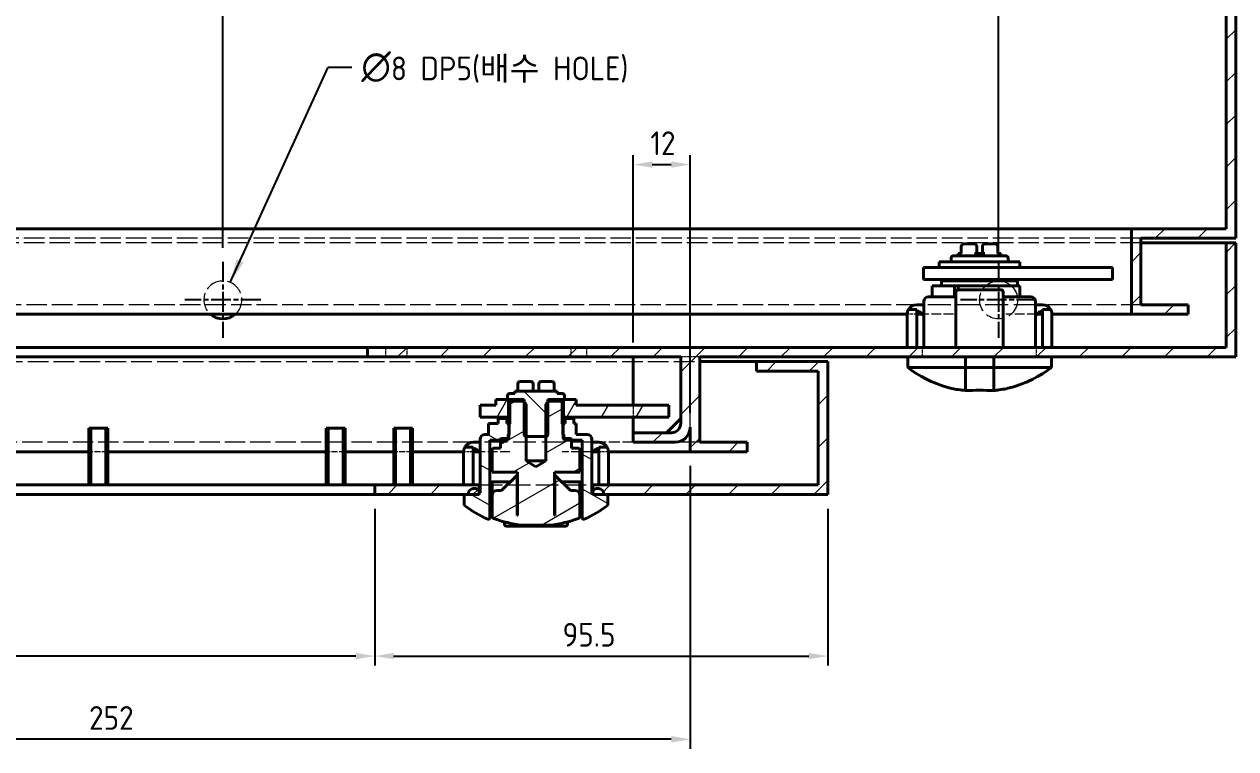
# Model space of a CAD drawing. Header units: millimetres. Extents: x 0 to 2378, y 0 to 1682.
# Drawn here: x 1321.5 to 1576.9, y 778.8 to 931.5 of the extents above; entities that cross this region are included whole.
import ezdxf

# ---------------------------------------------------------------- set-up
doc = ezdxf.new("R2010")
doc.units = ezdxf.units.MM
doc.header["$LTSCALE"] = 2
doc.linetypes.add('CHAIN', pattern=[0.3543, 0.2362, -0.0295, 0.0591, -0.0295])
doc.linetypes.add('DASHED', pattern=[0.2067, 0.1654, -0.0413])
for name, color, linetype, lineweight in [('가려진 것(ISO)', 2, 'DASHED', 18), ('가시적인 것(ISO)', 3, 'Continuous', 40), ('가시적인 좁은 것(ISO)', 3, 'Continuous', 35), ('기호(ISO)', 5, 'Continuous', 25), ('중심 표식(ISO)', 1, 'Continuous', 25), ('치수(ISO)', 2, 'Continuous', 25), ('해치(ISO)', 7, 'Continuous', 18)]:
    doc.layers.add(name, color=color, linetype=linetype, lineweight=lineweight)
doc.styles.add('치수 텍스트_PSTEK_POSCO', font='isocp.shx')
doc.dimstyles.new('치수_PSTEK_POSCO', dxfattribs={"dimscale": 2, "dimtxt": 2.5, "dimasz": 2, "dimexe": 1, "dimexo": 1.5, "dimgap": 1, "dimtad": 1, "dimrnd": 1e-08, "dimdsep": 46, "dimtxsty": '치수 텍스트_PSTEK_POSCO', "dimcen": 0.09, "dimdle": 10, "dimclrd": 7, "dimclre": 7, "dimclrt": 2, "dimadec": 1, "dimazin": 2, "dimtfac": 1, "dimtmove": 0, "dimatfit": 3, "dimfxl": 0, "dimtolj": 1, "dimlwd": -1, "dimlwe": -1, "dimarcsym": 0})
doc.dimstyles.new('치수_PSTEK_POSCO$7', dxfattribs={"dimscale": 2, "dimtxt": 2.5, "dimasz": 2.5, "dimexe": 1, "dimexo": 1.5, "dimgap": 1, "dimtad": 1, "dimrnd": 1e-08, "dimdsep": 46, "dimtxsty": '치수 텍스트_PSTEK_POSCO', "dimcen": 0.09, "dimdle": 10, "dimclrd": 7, "dimclre": 7, "dimclrt": 2, "dimadec": 1, "dimazin": 2, "dimtfac": 1, "dimtmove": 0, "dimatfit": 3, "dimfxl": 0, "dimtolj": 1, "dimlwd": -1, "dimlwe": -1, "dimarcsym": 0})

# ---------------------------------------------------------------- blocks, each defined once
blk = doc.blocks.new('*D82')
at = {"layer": 'Defpoints', "color": 0, "transparency": 16777216}
for p in [(1228.89, 832.39), (1395.39, 832.39), (1228.89, 798.33)]:
    blk.add_point(p, dxfattribs=at)
at = {"layer": '치수(ISO)', "color": 7, "transparency": 16777216}
for p, q in [((1228.89, 829.39), (1228.89, 796.33)), ((1395.39, 829.39), (1395.39, 796.33)), ((1391.39, 798.33), (1232.89, 798.33))]:
    blk.add_line(p, q, dxfattribs=at)
for points in [[(1232.89, 799), (1232.89, 797.67), (1228.89, 798.33)], [(1391.39, 799), (1391.39, 797.67), (1395.39, 798.33)]]:
    blk.add_solid(points, dxfattribs=at)
at = {"layer": '치수(ISO)', "color": 2, "transparency": 16777216, "insert": (1305.54, 802.83), "char_height": 5, "attachment_point": 4, "style": '치수 텍스트_PSTEK_POSCO'}
blk.add_mtext('\\A1;166.5', dxfattribs=at)
blk = doc.blocks.new('*D84')
at = {"layer": 'Defpoints', "color": 0, "transparency": 16777216}
for p in [(1395.39, 832.39), (1490.89, 832.39), (1490.89, 798.33)]:
    blk.add_point(p, dxfattribs=at)
at = {"layer": '치수(ISO)', "color": 7, "transparency": 16777216}
for p, q in [((1395.39, 829.39), (1395.39, 796.33)), ((1490.89, 829.39), (1490.89, 796.33)), ((1399.39, 798.33), (1486.89, 798.33))]:
    blk.add_line(p, q, dxfattribs=at)
for points in [[(1399.39, 799), (1399.39, 797.67), (1395.39, 798.33)], [(1486.89, 799), (1486.89, 797.67), (1490.89, 798.33)]]:
    blk.add_solid(points, dxfattribs=at)
at = {"layer": '치수(ISO)', "color": 2, "transparency": 16777216, "insert": (1434.98, 802.83), "char_height": 5, "attachment_point": 4, "style": '치수 텍스트_PSTEK_POSCO'}
blk.add_mtext('\\A1;95.5', dxfattribs=at)
blk = doc.blocks.new('*D86')
at = {"layer": 'Defpoints', "color": 0, "transparency": 16777216}
for p in [(1209.89, 841.39), (1461.89, 841.39), (1209.89, 780.8)]:
    blk.add_point(p, dxfattribs=at)
at = {"layer": '치수(ISO)', "color": 7, "transparency": 16777216}
for p, q in [((1209.89, 838.39), (1209.89, 778.8)), ((1461.89, 838.39), (1461.89, 778.8)), ((1457.89, 780.8), (1213.89, 780.8))]:
    blk.add_line(p, q, dxfattribs=at)
for points in [[(1213.89, 781.47), (1213.89, 780.13), (1209.89, 780.8)], [(1457.89, 781.47), (1457.89, 780.13), (1461.89, 780.8)]]:
    blk.add_solid(points, dxfattribs=at)
at = {"layer": '치수(ISO)', "color": 2, "transparency": 16777216, "insert": (1335.18, 785.3), "char_height": 5, "attachment_point": 4, "style": '치수 텍스트_PSTEK_POSCO'}
blk.add_mtext('\\A1;252', dxfattribs=at)
blk = doc.blocks.new('*D90')
at = {"layer": 'Defpoints', "color": 0, "transparency": 16777216}
for p in [(1461.89, 901.91), (1449.89, 861.39), (1461.89, 846.59)]:
    blk.add_point(p, dxfattribs=at)
at = {"layer": '치수(ISO)', "color": 7, "transparency": 16777216}
for p, q in [((1449.89, 864.39), (1449.89, 903.91)), ((1453.89, 901.91), (1457.89, 901.91)), ((1461.89, 849.59), (1461.89, 903.91))]:
    blk.add_line(p, q, dxfattribs=at)
for points in [[(1453.89, 902.58), (1453.89, 901.24), (1449.89, 901.91)], [(1457.89, 902.58), (1457.89, 901.24), (1461.89, 901.91)]]:
    blk.add_solid(points, dxfattribs=at)
at = {"layer": '치수(ISO)', "color": 2, "transparency": 16777216, "insert": (1453.49, 906.41), "char_height": 5, "attachment_point": 4, "style": '치수 텍스트_PSTEK_POSCO'}
blk.add_mtext('\\A1;12', dxfattribs=at)
blk = doc.blocks.new('*D108')
at = {"layer": 'Defpoints', "color": 0, "transparency": 16777216}
for p in [(1363.39, 1076.39), (1199.89, 881.39), (1363.39, 881.39)]:
    blk.add_point(p, dxfattribs=at)
at = {"layer": '치수(ISO)', "color": 7, "transparency": 16777216}
for p, q in [((1199.89, 884.39), (1199.89, 1078.39)), ((1363.39, 884.39), (1363.39, 1078.39)), ((1203.89, 1076.39), (1359.39, 1076.39))]:
    blk.add_line(p, q, dxfattribs=at)
for points in [[(1203.89, 1077.06), (1203.89, 1075.73), (1199.89, 1076.39)], [(1359.39, 1077.06), (1359.39, 1075.73), (1363.39, 1076.39)]]:
    blk.add_solid(points, dxfattribs=at)
at = {"layer": '치수(ISO)', "color": 2, "transparency": 16777216, "insert": (1275.04, 1080.89), "char_height": 5, "attachment_point": 4, "style": '치수 텍스트_PSTEK_POSCO'}
blk.add_mtext('\\A1;163.5', dxfattribs=at)
blk = doc.blocks.new('*D109')
at = {"layer": 'Defpoints', "color": 0, "transparency": 16777216}
for p in [(1526.89, 1036.39), (1363.39, 881.39), (1526.89, 881.39)]:
    blk.add_point(p, dxfattribs=at)
at = {"layer": '치수(ISO)', "color": 7, "transparency": 16777216}
for p, q in [((1363.39, 884.39), (1363.39, 1038.39)), ((1526.89, 884.39), (1526.89, 1038.39)), ((1367.39, 1036.39), (1522.89, 1036.39))]:
    blk.add_line(p, q, dxfattribs=at)
for points in [[(1367.39, 1037.06), (1367.39, 1035.73), (1363.39, 1036.39)], [(1522.89, 1037.06), (1522.89, 1035.73), (1526.89, 1036.39)]]:
    blk.add_solid(points, dxfattribs=at)
at = {"layer": '치수(ISO)', "color": 2, "transparency": 16777216, "insert": (1438.56, 1040.89), "char_height": 5, "attachment_point": 4, "style": '치수 텍스트_PSTEK_POSCO'}
blk.add_mtext('\\A1;163.5', dxfattribs=at)
blk = doc.blocks.new('*D110')
at = {"layer": 'Defpoints', "color": 0, "transparency": 16777216}
for p in [(1576.89, 1036.39), (1576.89, 1036.39), (1526.89, 881.39)]:
    blk.add_point(p, dxfattribs=at)
at = {"layer": '치수(ISO)', "color": 7, "transparency": 16777216}
for p, q in [((1526.89, 884.39), (1526.89, 1038.39)), ((1530.89, 1036.39), (1572.89, 1036.39))]:
    blk.add_line(p, q, dxfattribs=at)
for points in [[(1530.89, 1037.06), (1530.89, 1035.73), (1526.89, 1036.39)], [(1572.89, 1037.06), (1572.89, 1035.73), (1576.89, 1036.39)]]:
    blk.add_solid(points, dxfattribs=at)
at = {"layer": '치수(ISO)', "color": 2, "transparency": 16777216, "insert": (1549.16, 1040.89), "char_height": 5, "attachment_point": 4, "style": '치수 텍스트_PSTEK_POSCO'}
blk.add_mtext('\\A1;50', dxfattribs=at)

msp = doc.modelspace()

# ---------------------------------------------------------------- hatches: boundary and pattern name
at = {"layer": '해치(ISO)'}
h = msp.add_hatch(dxfattribs=at)
h.set_pattern_fill('ANSI31', color=256, scale=50.8, style=0)
h.set_pattern_definition([(45, (0, 0), (-4.490128, 4.490128), [])])
h.paths.add_polyline_path([(1574.8906, 1034.3869), (1574.8906, 888.3869), (1554.8906, 888.3869), (1554.8906, 870.3869), (1566.8906, 870.3869), (1566.8906, 872.3869), (1556.8906, 872.3869), (1556.8906, 886.3869), (1576.8906, 886.3869), (1576.8906, 1036.3869), (1149.8906, 1036.3869), (1149.8906, 886.3869), (1169.8906, 886.3869), (1169.8906, 872.3869), (1159.8906, 872.3869), (1159.8906, 870.3869), (1171.8906, 870.3869), (1171.8906, 888.3869), (1151.8906, 888.3869), (1151.8906, 1034.3869), (1189.8906, 1034.3869), (1189.8906, 1024.3869), (1357.3246, 1024.3869), (1357.3246, 1016.3869), (1360.4566, 1016.3869), (1360.4566, 1024.3869), (1406.3246, 1024.3869), (1406.3246, 1016.3869), (1409.4566, 1016.3869), (1409.4566, 1024.3869), (1536.8906, 1024.3869), (1536.8906, 1034.3869)])
h.paths.add_polyline_path([(1192.1906, 1034.3869), (1534.5906, 1034.3869), (1534.5906, 1026.3869), (1192.1906, 1026.3869)], flags=0)
edge = h.paths.add_edge_path()
edge.add_ellipse((1194.8906, 883.3869), major_axis=(-2.5, 0), ratio=1, start_angle=0, end_angle=360)
edge = h.paths.add_edge_path()
edge.add_line((1576.8906, 885.3869), (1574.8906, 885.3869))
edge.add_line((1574.8906, 885.3869), (1574.8906, 863.3869))
edge.add_line((1574.8906, 863.3869), (1393.8906, 863.3869))
edge.add_line((1393.8906, 863.3869), (1393.8906, 861.3869))
edge.add_line((1393.8906, 861.3869), (1459.8906, 861.3869))
edge.add_line((1459.8906, 861.3869), (1459.8906, 847.3869))
edge.add_ellipse((1457.8906, 847.3869), major_axis=(2, 0), ratio=1, start_angle=270, end_angle=360, ccw=False)
edge.add_line((1457.8906, 845.3869), (1449.8906, 845.3869))
edge.add_line((1449.8906, 845.3869), (1449.8906, 843.3869))
edge.add_line((1449.8906, 843.3869), (1458.6906, 843.3869))
edge.add_ellipse((1458.6906, 846.5869), major_axis=(0, -3.2), ratio=1, start_angle=0, end_angle=90)
edge.add_line((1461.8906, 846.5869), (1461.8906, 841.3869))
edge.add_line((1461.8906, 841.3869), (1473.8906, 841.3869))
edge.add_line((1473.8906, 841.3869), (1473.8906, 843.3869))
edge.add_line((1473.8906, 843.3869), (1463.8906, 843.3869))
edge.add_line((1463.8906, 843.3869), (1463.8906, 861.3869))
edge.add_line((1463.8906, 861.3869), (1576.8906, 861.3869))
edge.add_line((1576.8906, 861.3869), (1576.8906, 885.3869))
h.paths.add_polyline_path([(1151.8906, 885.3869), (1149.8906, 885.3869), (1149.8906, 861.3869), (1207.8906, 861.3869), (1207.8906, 843.3869), (1197.8906, 843.3869), (1197.8906, 841.3869), (1209.8906, 841.3869), (1209.8906, 861.3869), (1229.8906, 861.3869), (1229.8906, 863.3869), (1151.8906, 863.3869)])
h.paths.add_polyline_path([(1417.3906, 832.3869), (1417.3906, 833.1929), (1417.3906, 834.3869), (1395.3906, 834.3869), (1395.3906, 832.3869), (1414.2531, 832.3869), (1415.0706, 832.3869)])
h.paths.add_polyline_path([(1490.8906, 832.3869), (1490.8906, 860.3869), (1475.8906, 860.3869), (1475.8906, 858.3869), (1488.8906, 858.3869), (1488.8906, 834.3869), (1441.3906, 834.3869), (1441.3906, 833.1929), (1441.3906, 832.3869), (1443.7106, 832.3869), (1444.5281, 832.3869)])
h.paths.add_polyline_path([(1180.8906, 860.3869), (1180.8906, 832.3869), (1228.8906, 832.3869), (1228.8906, 834.3869), (1182.8906, 834.3869), (1182.8906, 860.3869)])
h = msp.add_hatch(dxfattribs=at)
h.set_pattern_fill('ANSI31', color=256, scale=50.8, angle=90.00021, style=0)
h.set_pattern_definition([(135.0002, (0, 0), (-4.490112, -4.490145), [])])
edge = h.paths.add_edge_path()
edge.add_line((1433.8743, 854.1869), (1424.9069, 854.1869))
edge.add_line((1424.9069, 854.1869), (1424.9069, 853.6869))
edge.add_line((1424.9069, 853.6869), (1423.8906, 853.6869))
edge.add_ellipse((1423.8906, 853.1869), major_axis=(0, 0.5), ratio=1, start_angle=0, end_angle=90)
edge.add_line((1423.3906, 853.1869), (1423.3906, 852.3869))
edge.add_line((1423.3906, 852.3869), (1423.5923, 852.3869))
edge.add_line((1423.5923, 852.3869), (1426.8906, 852.3869))
edge.add_line((1426.8906, 852.3869), (1426.8906, 851.8178))
edge.add_line((1426.8906, 851.8178), (1426.8906, 845.0869))
edge.add_ellipse((1427.3906, 845.0869), major_axis=(-0.5, 0), ratio=1, start_angle=0, end_angle=78.463041)
edge.add_ellipse((1427.3906, 845.0869), major_axis=(-0.1, -0.4899), ratio=1, start_angle=0, end_angle=11.536959)
edge.add_line((1427.3906, 844.5869), (1431.3906, 844.5869))
edge.add_ellipse((1431.3906, 845.0869), major_axis=(0, -0.5), ratio=1, start_angle=0, end_angle=11.536959)
edge.add_ellipse((1431.3906, 845.0869), major_axis=(0.1, -0.4899), ratio=1, start_angle=0, end_angle=78.463041)
edge.add_line((1431.8906, 845.0869), (1431.8906, 851.8178))
edge.add_line((1431.8906, 851.8178), (1431.8906, 852.3869))
edge.add_line((1431.8906, 852.3869), (1435.1889, 852.3869))
edge.add_line((1435.1889, 852.3869), (1435.3906, 852.3869))
edge.add_line((1435.3906, 852.3869), (1435.3906, 853.1869))
edge.add_ellipse((1434.8906, 853.1869), major_axis=(0.5, 0), ratio=1, start_angle=0, end_angle=90)
edge.add_line((1434.8906, 853.6869), (1433.8743, 853.6869))
edge.add_line((1433.8743, 853.6869), (1433.8743, 854.1869))
h = msp.add_hatch(dxfattribs=at)
h.set_pattern_fill('ANSI31', color=256, scale=50.8, angle=14.999978, style=0)
h.set_pattern_definition([(59.99998, (0, 0), (-5.49926, 3.175002), [])])
h.paths.add_polyline_path([(1457.3906, 851.1869), (1437.8906, 851.1869), (1437.8906, 852.3869), (1435.3906, 852.3869), (1435.1889, 852.3869), (1435.1889, 848.6869), (1457.3906, 848.6869)])
h.paths.add_polyline_path([(1417.5901, 848.6869), (1423.5923, 848.6869), (1423.5923, 852.3869), (1423.3906, 852.3869), (1420.8906, 852.3869), (1420.8906, 851.1869), (1417.5901, 851.1869)])
h = msp.add_hatch(dxfattribs=at)
h.set_pattern_fill('ANSI31', color=256, scale=50.8, angle=-14.999978, style=0)
h.set_pattern_definition([(30.00002, (0, 0), (-3.175002, 5.49926), [])])
edge = h.paths.add_edge_path()
edge.add_ellipse((1438.1406, 827.8235), major_axis=(0.401, -0.2986), ratio=1, start_angle=0, end_angle=36.65771)
edge.add_line((1438.6406, 827.8233), (1438.6406, 832.2178))
edge.add_ellipse((1437.6406, 832.2178), major_axis=(1, 0), ratio=1, start_angle=0, end_angle=90)
edge.add_line((1437.6406, 833.2178), (1436.6406, 833.2178))
edge.add_line((1436.6406, 833.2178), (1433.3906, 836.4678))
edge.add_line((1433.3906, 836.4678), (1433.3906, 827.9792))
edge.add_line((1433.3906, 827.9792), (1433.2906, 827.9792))
edge.add_line((1433.2906, 827.9792), (1433.2906, 837.1178))
edge.add_line((1433.2906, 837.1178), (1438.6406, 837.1178))
edge.add_line((1438.6406, 837.1178), (1438.6406, 841.8178))
edge.add_ellipse((1438.3406, 841.8178), major_axis=(0.3, 0), ratio=1, start_angle=0, end_angle=90)
edge.add_line((1438.3406, 842.1178), (1436.8906, 842.1178))
edge.add_line((1436.8906, 842.1178), (1436.8906, 843.8369))
edge.add_line((1436.8906, 843.8369), (1436.8906, 843.9178))
edge.add_ellipse((1436.5906, 843.9178), major_axis=(0.3, 0), ratio=1, start_angle=0, end_angle=90)
edge.add_line((1436.5906, 844.2178), (1435.2406, 844.2178))
edge.add_line((1435.2406, 844.2178), (1435.1406, 844.2178))
edge.add_line((1435.1406, 844.2178), (1435.1406, 845.0369))
edge.add_line((1435.1406, 845.0369), (1435.1406, 846.9678))
edge.add_ellipse((1434.8406, 846.9678), major_axis=(0.3, 0), ratio=1, start_angle=0, end_angle=46.408337)
edge.add_ellipse((1434.8406, 846.9678), major_axis=(0.2069, 0.2173), ratio=1, start_angle=0, end_angle=30.993635)
edge.add_line((1434.906, 847.2605), (1434.906, 852.0678))
edge.add_line((1434.906, 852.0678), (1432.1406, 852.0678))
edge.add_line((1432.1406, 852.0678), (1431.8906, 851.8178))
edge.add_line((1431.8906, 851.8178), (1431.4906, 851.4178))
edge.add_line((1431.4906, 851.4178), (1431.4906, 844.597))
edge.add_line((1431.4906, 844.597), (1431.4906, 839.4678))
edge.add_line((1431.4906, 839.4678), (1429.3906, 838.2059))
edge.add_line((1429.3906, 838.2059), (1427.2906, 839.4678))
edge.add_line((1427.2906, 839.4678), (1427.2906, 844.597))
edge.add_line((1427.2906, 844.597), (1427.2906, 851.4178))
edge.add_line((1427.2906, 851.4178), (1426.8906, 851.8178))
edge.add_line((1426.8906, 851.8178), (1426.6406, 852.0678))
edge.add_line((1426.6406, 852.0678), (1423.8752, 852.0678))
edge.add_line((1423.8752, 852.0678), (1423.8752, 847.2605))
edge.add_ellipse((1423.9406, 846.9678), major_axis=(-0.0654, 0.2928), ratio=1, start_angle=0, end_angle=30.993636)
edge.add_ellipse((1423.9406, 846.9678), major_axis=(-0.2069, 0.2173), ratio=1, start_angle=0, end_angle=46.408337)
edge.add_line((1423.6406, 846.9678), (1423.6406, 845.0369))
edge.add_line((1423.6406, 845.0369), (1423.6406, 844.2178))
edge.add_line((1423.6406, 844.2178), (1423.5406, 844.2178))
edge.add_line((1423.5406, 844.2178), (1422.1906, 844.2178))
edge.add_ellipse((1422.1906, 843.9178), major_axis=(0, 0.3), ratio=1, start_angle=0, end_angle=90)
edge.add_line((1421.8906, 843.9178), (1421.8906, 843.8369))
edge.add_line((1421.8906, 843.8369), (1421.8906, 842.1178))
edge.add_line((1421.8906, 842.1178), (1420.4406, 842.1178))
edge.add_ellipse((1420.4406, 841.8178), major_axis=(0, 0.3), ratio=1, start_angle=0, end_angle=90)
edge.add_line((1420.1406, 841.8178), (1420.1406, 837.1178))
edge.add_line((1420.1406, 837.1178), (1425.4906, 837.1178))
edge.add_line((1425.4906, 837.1178), (1425.4906, 827.9792))
edge.add_line((1425.4906, 827.9792), (1425.3906, 827.9792))
edge.add_line((1425.3906, 827.9792), (1425.3906, 836.4678))
edge.add_line((1425.3906, 836.4678), (1422.1406, 833.2178))
edge.add_line((1422.1406, 833.2178), (1421.1406, 833.2178))
edge.add_ellipse((1421.1406, 832.2178), major_axis=(0, 1), ratio=1, start_angle=0, end_angle=90)
edge.add_line((1420.1406, 832.2178), (1420.1406, 827.8235))
edge.add_ellipse((1420.6406, 827.8235), major_axis=(-0.1752, -0.4683), ratio=1, start_angle=290.509084, end_angle=360)
edge.add_ellipse((1429.3906, 851.2151), major_axis=(-8.9252, -23.8599), ratio=1, start_angle=0, end_angle=13.693922)
edge.add_line((1426.3676, 825.9205), (1432.4136, 825.9205))
edge.add_ellipse((1429.3906, 851.2151), major_axis=(3.023, -25.2946), ratio=1, start_angle=0, end_angle=13.697709)
edge.add_spline(control_points=[(1438.3173, 827.3557), (1438.3459, 827.3665), (1438.3734, 827.3799), (1438.429, 827.4135), (1438.4565, 827.4344), (1438.5037, 827.4784), (1438.5237, 827.5008), (1438.5416, 827.5248)], knot_values=[-0.0786306, -0.0786306, -0.0786306, -0.0786306, -0.0694704, -0.0694704, -0.05913961, -0.05913961, -0.05011707, -0.05011707, -0.05011707, -0.05011707], degree=3, periodic=0)
h = msp.add_hatch(dxfattribs=at)
h.set_pattern_fill('ANSI31', color=256, scale=50.8, angle=105.000246, style=0)
h.set_pattern_definition([(150.00025, (0, 0), (-3.174976, -5.499275), [])])
edge = h.paths.add_edge_path()
edge.add_line((1419.3906, 845.0369), (1418.6173, 845.0369))
edge.add_ellipse((1418.6173, 844.0369), major_axis=(0, 1), ratio=1, start_angle=0, end_angle=90)
edge.add_line((1417.6173, 844.0369), (1417.6173, 835.5369))
edge.add_line((1417.6173, 835.5369), (1417.6173, 832.7553))
edge.add_ellipse((1416.3706, 832.3869), major_axis=(1.2467, 0.3684), ratio=1, start_angle=0, end_angle=21.850585)
edge.add_ellipse((1416.3706, 832.3869), major_axis=(1.02, 0.806), ratio=1, start_angle=0, end_angle=141.68512)
edge.add_line((1415.0706, 832.3869), (1414.2531, 832.3869))
edge.add_line((1414.2531, 832.3869), (1414.2531, 830.1178))
edge.add_ellipse((1429.3906, 850.1269), major_axis=(-15.1375, -20.0091), ratio=1, start_angle=0, end_angle=13.192007)
edge.add_ellipse((1419.3406, 827.4654), major_axis=(-0.1216, -0.2742), ratio=1, start_angle=0, end_angle=113.916534)
edge.add_line((1419.6406, 827.4654), (1419.6406, 834.5369))
edge.add_line((1419.6406, 834.5369), (1419.6406, 843.8369))
edge.add_line((1419.6406, 843.8369), (1421.8906, 843.8369))
edge.add_line((1421.8906, 843.8369), (1423.5406, 843.8369))
edge.add_line((1423.5406, 843.8369), (1423.5406, 844.2178))
edge.add_line((1423.5406, 844.2178), (1423.5406, 845.0369))
edge.add_line((1423.5406, 845.0369), (1423.6406, 845.0369))
edge.add_line((1423.6406, 845.0369), (1423.7337, 845.0369))
edge.add_line((1423.7337, 845.0369), (1423.7337, 847.185))
edge.add_line((1423.7337, 847.185), (1423.7337, 847.3369))
edge.add_line((1423.7337, 847.3369), (1423.2406, 847.3369))
edge.add_line((1423.2406, 847.3369), (1423.2406, 848.3869))
edge.add_line((1423.2406, 848.3869), (1421.3906, 848.3869))
edge.add_line((1421.3906, 848.3869), (1421.3906, 847.3369))
edge.add_line((1421.3906, 847.3369), (1419.3906, 847.3369))
edge.add_line((1419.3906, 847.3369), (1419.3906, 845.0369))
edge = h.paths.add_edge_path()
edge.add_line((1441.1639, 835.5369), (1441.1639, 832.7553))
edge.add_ellipse((1442.4106, 832.3869), major_axis=(-1.02, 0.806), ratio=1, start_angle=0, end_angle=21.850585, ccw=False)
edge.add_ellipse((1442.4106, 832.3869), major_axis=(1.3, 0), ratio=1, start_angle=0, end_angle=141.68512, ccw=False)
edge.add_line((1443.7106, 832.3869), (1444.5281, 832.3869))
edge.add_line((1444.5281, 832.3869), (1444.5281, 830.1178))
edge.add_ellipse((1429.3906, 850.1269), major_axis=(10.1716, -22.9357), ratio=1, start_angle=0, end_angle=13.192007, ccw=False)
edge.add_ellipse((1439.4406, 827.4654), major_axis=(0.1216, -0.2742), ratio=1, start_angle=246.083466, end_angle=360, ccw=False)
edge.add_line((1439.1406, 827.4654), (1439.1406, 834.5369))
edge.add_line((1439.1406, 834.5369), (1439.1406, 843.8369))
edge.add_line((1439.1406, 843.8369), (1436.8906, 843.8369))
edge.add_line((1436.8906, 843.8369), (1435.2406, 843.8369))
edge.add_line((1435.2406, 843.8369), (1435.2406, 844.2178))
edge.add_line((1435.2406, 844.2178), (1435.2406, 845.0369))
edge.add_line((1435.2406, 845.0369), (1435.1406, 845.0369))
edge.add_line((1435.1406, 845.0369), (1435.0475, 845.0369))
edge.add_line((1435.0475, 845.0369), (1435.0475, 847.185))
edge.add_line((1435.0475, 847.185), (1435.0475, 847.3369))
edge.add_line((1435.0475, 847.3369), (1435.5406, 847.3369))
edge.add_line((1435.5406, 847.3369), (1435.5406, 848.3869))
edge.add_line((1435.5406, 848.3869), (1437.3906, 848.3869))
edge.add_line((1437.3906, 848.3869), (1437.3906, 847.3369))
edge.add_line((1437.3906, 847.3369), (1437.8906, 847.3369))
edge.add_line((1437.8906, 847.3369), (1437.8906, 845.0369))
edge.add_line((1437.8906, 845.0369), (1440.1639, 845.0369))
edge.add_ellipse((1440.1639, 844.0369), major_axis=(1, 0), ratio=1, start_angle=0, end_angle=90, ccw=False)
edge.add_line((1441.1639, 844.0369), (1441.1639, 835.5369))

# ---------------------------------------------------------------- linework, layer by layer
at = {"layer": '가려진 것(ISO)', "ltscale": 13.001935}
for p, q in [((1556.8906, 886.3869), (1169.8906, 886.3869)), ((1556.8906, 885.3869), (1169.8906, 885.3869))]:
    msp.add_line(p, q, dxfattribs=at)
at = {"layer": '가려진 것(ISO)', "ltscale": 13.045131}
msp.add_line((1509.6406, 872.3869), (1169.8906, 872.3869), dxfattribs=at)
at = {"layer": '가려진 것(ISO)', "ltscale": 14.619476}
for p, q in [((1534.978, 872.3869), (1510.8032, 872.3869)), ((1441.478, 843.3869), (1417.3032, 843.3869))]:
    msp.add_line(p, q, dxfattribs=at)
at = {"layer": '가려진 것(ISO)', "ltscale": 12.548379}
msp.add_line((1556.8906, 872.3869), (1536.1406, 872.3869), dxfattribs=at)
at = {"layer": '가려진 것(ISO)', "ltscale": 1.904597}
for p, q in [((1509.6406, 870.3869), (1507.6406, 870.3869)), ((1397.6406, 863.3869), (1397.6406, 861.3869)), ((1402.1406, 863.3869), (1402.1406, 861.3869)), ((1436.7406, 863.3869), (1436.7406, 861.3869)), ((1440.0406, 863.3869), (1440.0406, 861.3869)), ((1510.8906, 861.3869), (1510.8906, 863.3869)), ((1534.8906, 861.3869), (1534.8906, 863.3869)), ((1461.8906, 861.3869), (1459.8906, 861.3869)), ((1463.8906, 861.3869), (1461.8906, 861.3869)), ((1416.1406, 841.3869), (1414.1406, 841.3869)), ((1444.6406, 841.3869), (1442.6406, 841.3869))]:
    msp.add_line(p, q, dxfattribs=at)
at = {"layer": '가려진 것(ISO)', "ltscale": 6.273385}
for p, q in [((1517.3906, 870.3869), (1510.8032, 870.3869)), ((1534.978, 870.3869), (1528.3906, 870.3869)), ((1423.8906, 841.3869), (1417.3032, 841.3869)), ((1441.478, 841.3869), (1434.8906, 841.3869))]:
    msp.add_line(p, q, dxfattribs=at)
at = {"layer": '가려진 것(ISO)', "ltscale": 11.933559}
msp.add_line((1461.8906, 846.5869), (1461.8906, 861.3869), dxfattribs=at)
at = {"layer": '가려진 것(ISO)', "ltscale": 13.175637}
msp.add_line((1207.8906, 860.3869), (1463.8906, 860.3869), dxfattribs=at)
at = {"layer": '가려진 것(ISO)', "ltscale": 2.380771}
msp.add_line((1449.8906, 851.1869), (1449.8906, 848.6869), dxfattribs=at)
at = {"layer": '가려진 것(ISO)', "ltscale": 12.916651}
msp.add_line((1416.1406, 843.3869), (1207.8906, 843.3869), dxfattribs=at)
at = {"layer": '가려진 것(ISO)', "ltscale": 6.904424}
msp.add_line((1449.8906, 843.3869), (1442.6406, 843.3869), dxfattribs=at)
at = {"layer": '가려진 것(ISO)', "ltscale": 4.952111}
msp.add_line((1463.8906, 843.3869), (1458.6906, 843.3869), dxfattribs=at)
at = {"layer": '가려진 것(ISO)', "ltscale": 3.809293}
for p, q in [((1339.1406, 841.3869), (1335.1406, 841.3869)), ((1389.1406, 841.3869), (1385.1406, 841.3869)), ((1403.3906, 841.3869), (1399.3906, 841.3869))]:
    msp.add_line(p, q, dxfattribs=at)
at = {"layer": '가려진 것(ISO)', "ltscale": 14.239604}
msp.add_line((1417.6173, 834.3869), (1441.1639, 834.3869), dxfattribs=at)
at = {"layer": '가려진 것(ISO)', "ltscale": 0.258621}
for p, q in [((1417.6623, 832.3869), (1417.3906, 832.3869)), ((1441.3906, 832.3869), (1441.1189, 832.3869))]:
    msp.add_line(p, q, dxfattribs=at)
at = {"layer": '가려진 것(ISO)', "ltscale": 12.159042}
msp.add_circle((1526.8906, 873.3869), 4, dxfattribs=at)
at = {"layer": '가려진 것(ISO)', "ltscale": 11.702266}
msp.add_arc((1363.3906, 873.3869), 4, 311.409622, 228.590378, dxfattribs=at)
at = {"layer": '가시적인 것(ISO)'}
for p, q in [((1574.8906, 1034.3869), (1574.8906, 888.3869)), ((1576.8906, 886.3869), (1576.8906, 1036.3869)), ((1554.8906, 888.3869), (1171.8906, 888.3869)), ((1554.8906, 888.3869), (1554.8906, 870.3869)), ((1574.8906, 888.3869), (1554.8906, 888.3869)), ((1556.8906, 872.3869), (1556.8906, 886.3869)), ((1556.8906, 886.3869), (1576.8906, 886.3869)), ((1519.042, 884.6869), (1519.042, 883.1869)), ((1519.542, 885.1869), (1520.8987, 885.1869)), ((1520.8987, 885.1869), (1521.7906, 885.1869)), ((1522.2906, 883.1869), (1522.2906, 884.6869)), ((1523.4906, 884.6869), (1523.4906, 883.1869)), ((1523.9906, 885.1869), (1524.8825, 885.1869)), ((1524.8825, 885.1869), (1526.2392, 885.1869)), ((1526.7392, 883.1869), (1526.7392, 884.6869)), ((1574.8906, 885.3869), (1556.8906, 885.3869)), ((1576.8906, 885.3869), (1574.8906, 885.3869)), ((1574.8906, 885.3869), (1574.8906, 863.3869)), ((1576.8906, 861.3869), (1576.8906, 885.3869)), ((1531.3906, 881.3869), (1514.3906, 881.3869)), ((1514.3906, 880.1869), (1514.3906, 881.3869)), ((1516.8906, 881.3869), (1516.8906, 882.1869)), ((1528.3906, 882.6869), (1517.3906, 882.6869)), ((1518.4739, 883.1869), (1518.4069, 883.1869)), ((1518.4069, 883.1869), (1518.4069, 882.6869)), ((1519.109, 883.1869), (1518.4739, 883.1869)), ((1523.9906, 883.1869), (1521.7906, 883.1869)), ((1527.3073, 883.1869), (1526.6722, 883.1869)), ((1527.3743, 883.1869), (1527.3073, 883.1869)), ((1527.3743, 883.1869), (1527.3743, 882.6869)), ((1528.8906, 881.3869), (1528.8906, 882.1869)), ((1531.3906, 880.1869), (1531.3906, 881.3869)), ((1516.0901, 880.1869), (1511.0901, 880.1869)), ((1511.0901, 880.1869), (1511.0901, 877.6869)), ((1516.0901, 880.1869), (1541.8906, 880.1869)), ((1541.8906, 880.1869), (1550.8906, 880.1869)), ((1550.8906, 877.6869), (1550.8906, 880.1869)), ((1511.0901, 877.6869), (1516.0901, 877.6869)), ((1517.5914, 876.3369), (1512.8906, 876.3369)), ((1512.8906, 874.0369), (1512.8906, 876.3369)), ((1530.8906, 877.3869), (1514.8906, 877.3869)), ((1514.8906, 876.3369), (1514.8906, 877.3869)), ((1541.8906, 877.6869), (1516.0901, 877.6869)), ((1517.5914, 876.3369), (1518.3863, 876.3369)), ((1517.5914, 874.0369), (1517.5914, 876.3369)), ((1531.3906, 876.3369), (1518.3863, 876.3369)), ((1518.3863, 875.5369), (1518.3863, 876.3369)), ((1520.3906, 877.6869), (1520.3906, 877.3869)), ((1525.3906, 877.6869), (1525.3906, 877.3869)), ((1530.8906, 876.3369), (1530.8906, 877.3869)), ((1531.3906, 874.0369), (1531.3906, 876.3369)), ((1550.8906, 877.6869), (1541.8906, 877.6869)), ((1517.8906, 874.0369), (1512.1173, 874.0369)), ((1517.8906, 875.0369), (1517.8906, 863.3869)), ((1518.3906, 875.5369), (1527.3906, 875.5369)), ((1527.8906, 863.3869), (1527.8906, 875.0369)), ((1533.6639, 874.0369), (1527.8906, 874.0369)), ((1509.6406, 871.3869), (1507.9086, 871.3869)), ((1509.6406, 872.3869), (1510.8032, 872.3869)), ((1509.6406, 871.3869), (1509.6406, 867.3869)), ((1510.2156, 870.9835), (1509.6406, 870.9835)), ((1511.1173, 870.068), (1510.2156, 870.9835)), ((1511.1173, 873.0369), (1511.1173, 864.5369)), ((1534.6639, 873.0369), (1534.6639, 864.5369)), ((1535.5656, 870.9835), (1534.6639, 870.068)), ((1534.978, 872.3869), (1536.1406, 872.3869)), ((1536.1406, 870.9835), (1535.5656, 870.9835)), ((1536.1406, 867.3869), (1536.1406, 871.3869)), ((1537.8727, 871.3869), (1536.1406, 871.3869)), ((1566.8906, 872.3869), (1556.8906, 872.3869)), ((1566.8906, 870.3869), (1566.8906, 872.3869)), ((1507.6406, 870.3869), (1207.3906, 870.3869)), ((1507.6406, 870.3869), (1507.6406, 867.3869)), ((1510.8032, 870.3869), (1509.6406, 870.3869)), ((1536.1406, 870.3869), (1534.978, 870.3869)), ((1554.8906, 870.3869), (1538.1406, 870.3869)), ((1538.1406, 870.3869), (1538.1406, 867.3869)), ((1554.8906, 870.3869), (1566.8906, 870.3869)), ((1507.6406, 863.3869), (1507.6406, 867.3869)), ((1509.6406, 867.3869), (1509.6406, 863.3869)), ((1536.1406, 863.3869), (1536.1406, 867.3869)), ((1538.1406, 867.3869), (1538.1406, 863.3869)), ((1229.8906, 863.3869), (1393.8906, 863.3869)), ((1574.8906, 863.3869), (1393.8906, 863.3869)), ((1393.8906, 863.3869), (1393.8906, 861.3869)), ((1511.1173, 864.5369), (1511.1173, 863.3869)), ((1534.6639, 864.5369), (1534.6639, 863.3869)), ((1393.8906, 861.3869), (1229.8906, 861.3869)), ((1393.8906, 861.3869), (1459.8906, 861.3869)), ((1449.8906, 861.3869), (1449.8906, 851.1869)), ((1459.8906, 861.3869), (1459.8906, 847.3869)), ((1463.8906, 843.3869), (1463.8906, 861.3869)), ((1463.8906, 861.3869), (1576.8906, 861.3869)), ((1507.7531, 859.1178), (1507.7531, 861.3869)), ((1519.8906, 859.1178), (1519.8906, 861.3869)), ((1525.8906, 859.1178), (1525.8906, 861.3869)), ((1538.0281, 859.1178), (1538.0281, 861.3869)), ((1463.8906, 860.3869), (1475.8906, 860.3869)), ((1490.8906, 860.3869), (1475.8906, 860.3869)), ((1475.8906, 860.3869), (1475.8906, 858.3869)), ((1475.8906, 858.3869), (1488.8906, 858.3869)), ((1488.8906, 858.3869), (1488.8906, 834.3869)), ((1490.8906, 832.3869), (1490.8906, 860.3869)), ((1525.8906, 859.1178), (1519.8906, 859.1178)), ((1519.8906, 855.5461), (1519.8906, 859.1178)), ((1525.8906, 855.5461), (1525.8906, 859.1178)), ((1425.542, 854.1869), (1425.542, 855.6869)), ((1426.042, 856.1869), (1428.2906, 856.1869)), ((1428.7906, 855.6869), (1428.7906, 854.1869)), ((1429.9906, 855.6869), (1429.9906, 854.1869)), ((1430.4906, 856.1869), (1432.7392, 856.1869)), ((1433.2392, 855.6869), (1433.2392, 854.1869)), ((1519.8906, 854.3023), (1519.8906, 855.5461)), ((1525.8906, 854.3023), (1525.8906, 855.5461)), ((1423.3906, 853.1869), (1423.3906, 852.3869)), ((1424.9069, 853.6869), (1423.8906, 853.6869)), ((1433.8743, 854.1869), (1424.9069, 854.1869)), ((1424.9069, 854.1869), (1424.9069, 853.6869)), ((1433.8743, 853.6869), (1433.8743, 854.1869)), ((1434.8906, 853.6869), (1433.8743, 853.6869)), ((1435.3906, 852.3869), (1435.3906, 853.1869)), ((1420.8906, 851.1869), (1417.5901, 851.1869)), ((1417.5901, 851.1869), (1417.5901, 848.6869)), ((1423.5923, 852.3869), (1420.8906, 852.3869)), ((1420.8906, 852.3869), (1420.8906, 851.1869)), ((1423.3906, 852.3869), (1426.8906, 852.3869)), ((1423.5923, 852.3869), (1423.5923, 848.6869)), ((1426.6406, 852.0678), (1423.8752, 852.0678)), ((1423.8752, 847.2605), (1423.8752, 852.0678)), ((1427.2906, 851.4178), (1426.6406, 852.0678)), ((1426.8906, 852.0678), (1426.6406, 852.0678)), ((1426.8906, 852.3869), (1426.8906, 845.0869)), ((1427.2906, 839.4678), (1427.2906, 851.4178)), ((1432.1406, 852.0678), (1431.4906, 851.4178)), ((1431.4906, 851.4178), (1431.4906, 839.4678)), ((1431.8906, 845.0869), (1431.8906, 852.3869)), ((1431.8906, 852.3869), (1435.3906, 852.3869)), ((1432.1406, 852.0678), (1431.8906, 852.0678)), ((1434.906, 852.0678), (1432.1406, 852.0678)), ((1434.906, 847.2605), (1434.906, 852.0678)), ((1437.8906, 852.3869), (1435.1889, 852.3869)), ((1435.1889, 848.6869), (1435.1889, 852.3869)), ((1437.8906, 851.1869), (1437.8906, 852.3869)), ((1457.3906, 851.1869), (1437.8906, 851.1869)), ((1457.3906, 848.6869), (1457.3906, 851.1869)), ((1417.5901, 848.6869), (1423.5923, 848.6869)), ((1423.2406, 848.3869), (1421.3906, 848.3869)), ((1421.3906, 848.3869), (1421.3906, 847.3369)), ((1423.2406, 847.3369), (1423.2406, 848.3869)), ((1423.2406, 848.3869), (1423.8752, 848.3869)), ((1423.5923, 848.6869), (1423.8752, 848.6869)), ((1434.906, 848.6869), (1435.1889, 848.6869)), ((1434.906, 848.3869), (1435.5406, 848.3869)), ((1435.1889, 848.6869), (1457.3906, 848.6869)), ((1437.3906, 848.3869), (1435.5406, 848.3869)), ((1435.5406, 848.3869), (1435.5406, 847.3369)), ((1437.3906, 847.3369), (1437.3906, 848.3869)), ((1449.8906, 848.6869), (1449.8906, 845.3869)), ((1456.8906, 845.3869), (1459.8906, 848.3869)), ((1339.1406, 846.3869), (1335.1406, 846.3869)), ((1335.1406, 834.3869), (1335.1406, 846.3869)), ((1339.1406, 834.3869), (1339.1406, 846.3869)), ((1389.1406, 846.3869), (1385.1406, 846.3869)), ((1385.1406, 834.3869), (1385.1406, 846.3869)), ((1389.1406, 834.3869), (1389.1406, 846.3869)), ((1403.3906, 846.3869), (1399.3906, 846.3869)), ((1399.3906, 834.3869), (1399.3906, 846.3869)), ((1403.3906, 834.3869), (1403.3906, 846.3869)), ((1421.3906, 847.3369), (1419.3906, 847.3369)), ((1419.3906, 847.3369), (1419.3906, 845.0369)), ((1423.7337, 847.3369), (1423.2406, 847.3369)), ((1423.6406, 846.9678), (1423.6406, 844.2178)), ((1423.7337, 845.0369), (1423.7337, 847.3369)), ((1423.7337, 847.3369), (1423.8752, 847.3369)), ((1434.906, 847.3369), (1435.0475, 847.3369)), ((1435.5406, 847.3369), (1435.0475, 847.3369)), ((1435.0475, 845.0369), (1435.0475, 847.3369)), ((1435.1406, 844.2178), (1435.1406, 846.9678)), ((1437.8906, 847.3369), (1437.3906, 847.3369)), ((1437.8906, 845.0369), (1437.8906, 847.3369)), ((1457.8906, 845.3869), (1449.8906, 845.3869)), ((1449.8906, 845.3869), (1449.8906, 843.3869)), ((1461.8906, 846.5869), (1461.8906, 841.3869)), ((1416.1406, 843.3869), (1417.3032, 843.3869)), ((1417.6173, 844.0369), (1417.6173, 835.5369)), ((1419.3906, 845.0369), (1418.6173, 845.0369)), ((1419.6406, 834.5369), (1419.6406, 843.8369)), ((1419.6406, 843.8369), (1423.5406, 843.8369)), ((1421.8906, 843.9178), (1421.8906, 842.1178)), ((1423.6406, 844.2178), (1422.1906, 844.2178)), ((1423.5406, 843.8369), (1423.5406, 845.0369)), ((1423.5406, 845.0369), (1423.7337, 845.0369)), ((1427.3906, 844.5869), (1431.3906, 844.5869)), ((1435.0475, 845.0369), (1435.2406, 845.0369)), ((1436.5906, 844.2178), (1435.1406, 844.2178)), ((1435.2406, 845.0369), (1435.2406, 843.8369)), ((1435.2406, 843.8369), (1439.1406, 843.8369)), ((1436.8906, 842.1178), (1436.8906, 843.9178)), ((1440.1639, 845.0369), (1437.8906, 845.0369)), ((1439.1406, 843.8369), (1439.1406, 834.5369)), ((1441.1639, 835.5369), (1441.1639, 844.0369)), ((1441.478, 843.3869), (1442.6406, 843.3869)), ((1449.8906, 843.3869), (1458.6906, 843.3869)), ((1473.8906, 843.3869), (1463.8906, 843.3869)), ((1473.8906, 841.3869), (1473.8906, 843.3869)), ((1335.1406, 841.3869), (1289.1406, 841.3869)), ((1385.1406, 841.3869), (1339.1406, 841.3869)), ((1399.3906, 841.3869), (1389.1406, 841.3869)), ((1414.1406, 841.3869), (1403.3906, 841.3869)), ((1414.1406, 841.3869), (1414.1406, 838.3869)), ((1416.1406, 842.3869), (1414.4086, 842.3869)), ((1416.1406, 842.3869), (1416.1406, 838.3869)), ((1416.7156, 841.9835), (1416.1406, 841.9835)), ((1417.3032, 841.3869), (1416.1406, 841.3869)), ((1417.6173, 841.068), (1416.7156, 841.9835)), ((1420.1406, 841.8178), (1420.1406, 837.1178)), ((1421.8906, 842.1178), (1420.4406, 842.1178)), ((1438.3406, 842.1178), (1436.8906, 842.1178)), ((1438.6406, 837.1178), (1438.6406, 841.8178)), ((1442.0656, 841.9835), (1441.1639, 841.068)), ((1442.6406, 841.3869), (1441.478, 841.3869)), ((1442.6406, 841.9835), (1442.0656, 841.9835)), ((1442.6406, 838.3869), (1442.6406, 842.3869)), ((1444.3727, 842.3869), (1442.6406, 842.3869)), ((1461.8906, 841.3869), (1444.6406, 841.3869)), ((1444.6406, 841.3869), (1444.6406, 838.3869)), ((1461.8906, 841.3869), (1473.8906, 841.3869)), ((1414.1406, 834.3869), (1414.1406, 838.3869)), ((1416.1406, 838.3869), (1416.1406, 834.3869)), ((1429.3906, 838.2059), (1427.2906, 839.4678)), ((1427.2906, 839.4678), (1431.4906, 839.4678)), ((1431.4906, 839.4678), (1429.3906, 838.2059)), ((1442.6406, 834.3869), (1442.6406, 838.3869)), ((1444.6406, 838.3869), (1444.6406, 834.3869)), ((1417.6173, 835.5369), (1417.6173, 832.7553)), ((1420.1406, 837.1178), (1425.4906, 837.1178)), ((1425.3906, 836.4678), (1422.1406, 833.2178)), ((1425.3906, 827.9792), (1425.3906, 836.4678)), ((1425.4906, 837.1178), (1425.4906, 827.9792)), ((1433.2906, 827.9792), (1433.2906, 837.1178)), ((1433.2906, 837.1178), (1438.6406, 837.1178)), ((1436.6406, 833.2178), (1433.3906, 836.4678)), ((1433.3906, 836.4678), (1433.3906, 827.9792)), ((1441.1639, 835.5369), (1441.1639, 832.7553)), ((1228.8906, 834.3869), (1395.3906, 834.3869)), ((1417.3906, 834.3869), (1395.3906, 834.3869)), ((1395.3906, 834.3869), (1395.3906, 832.3869)), ((1417.3906, 832.3869), (1417.3906, 834.3869)), ((1417.3906, 834.3869), (1417.6173, 834.3869)), ((1419.6406, 834.5369), (1419.6406, 827.4654)), ((1420.1406, 832.2178), (1420.1406, 835.0369)), ((1420.1406, 835.0369), (1423.9597, 835.0369)), ((1422.1406, 833.2178), (1421.1406, 833.2178)), ((1425.3906, 835.0369), (1425.4906, 835.0369)), ((1425.3906, 833.2178), (1425.4906, 833.2178)), ((1433.2906, 835.0369), (1433.3906, 835.0369)), ((1433.2906, 833.2178), (1433.3906, 833.2178)), ((1434.8215, 835.0369), (1438.6406, 835.0369)), ((1437.6406, 833.2178), (1436.6406, 833.2178)), ((1438.6406, 835.0369), (1438.6406, 832.2178)), ((1439.1406, 834.5369), (1439.1406, 827.4654)), ((1441.1639, 834.3869), (1441.3906, 834.3869)), ((1488.8906, 834.3869), (1441.3906, 834.3869)), ((1441.3906, 834.3869), (1441.3906, 832.3869)), ((1395.3906, 832.3869), (1228.8906, 832.3869)), ((1395.3906, 832.3869), (1417.3906, 832.3869)), ((1415.0706, 832.3869), (1414.2531, 832.3869)), ((1414.2531, 832.3869), (1414.2531, 830.1178)), ((1419.6406, 830.1178), (1420.1406, 830.1178)), ((1420.1406, 832.2178), (1420.1406, 827.8235)), ((1438.6406, 827.8233), (1438.6406, 832.2178)), ((1438.6406, 830.1178), (1439.1406, 830.1178)), ((1441.3906, 832.3869), (1490.8906, 832.3869)), ((1444.5281, 832.3869), (1443.7106, 832.3869)), ((1444.5281, 830.1178), (1444.5281, 832.3869)), ((1425.4906, 827.9792), (1425.3906, 827.9792)), ((1433.3906, 827.9792), (1433.2906, 827.9792)), ((1422.7406, 826.6238), (1422.7406, 826.1792)), ((1423.2406, 825.6792), (1435.5406, 825.6792)), ((1426.3676, 825.9205), (1432.4136, 825.9205)), ((1436.0406, 826.6238), (1436.0406, 826.1792))]:
    msp.add_line(p, q, dxfattribs=at)
for centre, radius, start, end in [((1519.542, 884.6869), 0.5, 90, 180), ((1521.7906, 884.6869), 0.5, 0, 90), ((1523.9906, 884.6869), 0.5, 90, 180), ((1526.2392, 884.6869), 0.5, 0, 90), ((1517.3906, 882.1869), 0.5, 90, 180), ((1528.3906, 882.1869), 0.5, 0, 90), ((1512.1173, 873.0369), 1, 90, 180), ((1518.3906, 875.0369), 0.5, 90, 180), ((1527.3906, 875.0369), 0.5, 0, 90), ((1533.6639, 873.0369), 1, 0, 90), ((1509.6406, 870.3869), 2, 90.000036, 150), ((1510.8032, 870.3869), 2, 80.964872, 89.999964), ((1534.978, 870.3869), 2, 90.000037, 99.035128), ((1536.1406, 870.3869), 2, 30, 89.999964), ((1363.3906, 873.3869), 4, 228.590378, 311.409622), ((1522.8906, 879.1269), 25.09, 232.891459, 253.987162), ((1522.8906, 879.1269), 25.09, 286.012838, 307.108541), ((1426.042, 855.6869), 0.5, 90, 180), ((1428.2906, 855.6869), 0.5, 0, 90), ((1430.4906, 855.6869), 0.5, 90, 180), ((1432.7392, 855.6869), 0.5, 0, 90), ((1423.8906, 853.1869), 0.5, 90, 180), ((1434.8906, 853.1869), 0.5, 0, 90), ((1423.9406, 846.9678), 0.3, 102.598028, 180), ((1434.8406, 846.9678), 0.3, 0, 77.401972), ((1457.8906, 847.3869), 2, 270, 0), ((1458.6906, 846.5869), 3.2, 270, 0), ((1416.1406, 841.3869), 2, 90.000036, 150), ((1417.3032, 841.3869), 2, 80.964872, 89.999964), ((1418.6173, 844.0369), 1, 90, 180), ((1422.1906, 843.9178), 0.3, 90, 180), ((1427.3906, 845.0869), 0.5, 180, 270), ((1431.3906, 845.0869), 0.5, 270, 0), ((1436.5906, 843.9178), 0.3, 0, 90), ((1440.1639, 844.0369), 1, 0, 90), ((1441.478, 841.3869), 2, 90.000037, 99.035128), ((1442.6406, 841.3869), 2, 30, 89.999964), ((1420.4406, 841.8178), 0.3, 90, 180), ((1438.3406, 841.8178), 0.3, 0, 90), ((1416.3706, 832.3869), 1.3, 16.464295, 180), ((1421.1406, 832.2178), 1, 90, 180), ((1425.3906, 834.5369), 0.5, 78.463041, 90), ((1433.3906, 834.5369), 0.5, 90, 101.536959), ((1437.6406, 832.2178), 1, 0, 90), ((1442.4106, 832.3869), 1.3, 0, 163.535705), ((1429.3906, 850.1269), 25.09, 232.891459, 246.083466), ((1429.3906, 850.1269), 25.09, 293.916534, 307.108541), ((1419.3406, 827.4654), 0.3, 246.083466, 0), ((1420.6406, 827.8235), 0.5, 180, 249.490916), ((1438.1406, 827.8235), 0.5, 323.324041, 359.981751), ((1439.4406, 827.4654), 0.3, 180, 293.916534), ((1429.3906, 851.2151), 25.4746, 249.490916, 263.184838), ((1423.2406, 826.1792), 0.5, 180, 270), ((1429.3906, 851.2151), 25.4746, 276.815132, 290.512841), ((1435.5406, 826.1792), 0.5, 270, 0)]:
    msp.add_arc(centre, radius, start, end, dxfattribs=at)
for points, knots in [([(1507.6406, 870.3869), (1507.6409, 870.6835), (1507.708, 870.9336), (1507.8464, 871.2931), (1507.8837, 871.3493), (1507.9086, 871.3869)], [0.33262756, 0.33262756, 0.33262756, 0.33262756, 0.466363989, 0.466363989, 0.612669946, 0.612669946, 0.612669946, 0.612669946]), ([(1537.8727, 871.3869), (1537.8975, 871.3493), (1537.9349, 871.2931), (1538.0732, 870.9336), (1538.1404, 870.6835), (1538.1406, 870.3869)], [-0.612669946, -0.612669946, -0.612669946, -0.612669946, -0.466363989, -0.466363989, -0.33262756, -0.33262756, -0.33262756, -0.33262756]), ([(1507.7531, 859.1178), (1507.8089, 859.1178), (1507.8925, 859.1178), (1508.3111, 859.1178), (1508.4855, 859.1178), (1508.9042, 859.1177), (1509.1484, 859.1178), (1509.4271, 859.1178)], [-0.794182825, -0.794182825, -0.794182825, -0.794182825, -0.397060479, -0.397060479, -0.1985164, -0.1985164, -0.000001, -0.000001, -0.000001, -0.000001]), ([(1509.4271, 859.1178), (1509.9305, 859.1178), (1510.5309, 859.1178), (1511.9299, 859.1177), (1512.7264, 859.1178), (1514.0619, 859.1177), (1514.5296, 859.1178), (1515.752, 859.1177), (1516.5307, 859.1177), (1517.7565, 859.1178), (1518.1732, 859.1177), (1519.0223, 859.1177), (1519.454, 859.1178), (1519.8906, 859.1178)], [-1.4373876, -1.4373876, -1.4373876, -1.4373876, -1.07799796, -1.07799796, -0.71829101, -0.71829101, -0.53864198, -0.53864198, -0.26919777, -0.26919777, -0.13451784, -0.13451784, -0.000001, -0.000001, -0.000001, -0.000001]), ([(1525.8906, 859.1178), (1526.3272, 859.1178), (1526.7589, 859.1177), (1527.608, 859.1177), (1528.0247, 859.1178), (1529.2505, 859.1177), (1530.0293, 859.1177), (1531.2516, 859.1178), (1531.7193, 859.1177), (1533.0548, 859.1178), (1533.8513, 859.1177), (1535.2503, 859.1178), (1535.8507, 859.1178), (1536.3541, 859.1178)], [-1.43451955, -1.43451955, -1.43451955, -1.43451955, -1.30026929, -1.30026929, -1.16585639, -1.16585639, -0.89694514, -0.89694514, -0.71765182, -0.71765182, -0.35866508, -0.35866508, -0.000001, -0.000001, -0.000001, -0.000001]), ([(1536.3541, 859.1178), (1536.6328, 859.1178), (1536.877, 859.1177), (1537.2957, 859.1178), (1537.4701, 859.1178), (1537.8887, 859.1178), (1537.9723, 859.1178), (1538.0281, 859.1178)], [-0.79365146, -0.79365146, -0.79365146, -0.79365146, -0.595268882, -0.595268882, -0.396857642, -0.396857642, -0.000001, -0.000001, -0.000001, -0.000001]), ([(1519.8963, 854.3012), (1518.875, 854.4007), (1517.896, 854.5528), (1516.6574, 854.8253), (1516.3027, 854.9148), (1515.9695, 855.0104)], [0, 0, 0, 0, 0.321773695, 0.321773695, 0.459943574, 0.459943574, 0.459943574, 0.459943574]), ([(1529.8117, 855.0104), (1528.9843, 854.7729), (1528.0135, 854.5725), (1526.6189, 854.38), (1526.2551, 854.3373), (1525.885, 854.3012)], [0, 0, 0, 0, 0.343124535, 0.343124535, 0.459743791, 0.459743791, 0.459743791, 0.459743791]), ([(1414.1406, 841.3869), (1414.1409, 841.6835), (1414.208, 841.9336), (1414.3464, 842.2931), (1414.3837, 842.3493), (1414.4086, 842.3869)], [0.33262756, 0.33262756, 0.33262756, 0.33262756, 0.466363989, 0.466363989, 0.612669946, 0.612669946, 0.612669946, 0.612669946]), ([(1444.3727, 842.3869), (1444.3975, 842.3493), (1444.4349, 842.2931), (1444.5732, 841.9336), (1444.6404, 841.6835), (1444.6406, 841.3869)], [-0.612669946, -0.612669946, -0.612669946, -0.612669946, -0.466363989, -0.466363989, -0.33262756, -0.33262756, -0.33262756, -0.33262756]), ([(1419.6406, 834.5369), (1419.6406, 834.6475), (1419.6796, 834.7698), (1419.8505, 834.9641), (1419.9823, 835.0369), (1420.1406, 835.0369)], [0, 0, 0, 0, 0.150259873, 0.150259873, 0.300519745, 0.300519745, 0.300519745, 0.300519745]), ([(1419.8288, 834.9278), (1419.7866, 834.8941), (1419.7494, 834.8529), (1419.6914, 834.7629), (1419.6696, 834.713), (1419.6498, 834.6361), (1419.6453, 834.6101), (1419.6422, 834.5775), (1419.6417, 834.5711), (1419.6411, 834.5598), (1419.6409, 834.5549), (1419.6407, 834.5488), (1419.6407, 834.5474), (1419.6407, 834.545), (1419.6407, 834.544), (1419.6406, 834.5424), (1419.6406, 834.5418), (1419.6406, 834.5404), (1419.6406, 834.5399), (1419.6406, 834.539), (1419.6406, 834.5388), (1419.6406, 834.538), (1419.6406, 834.538), (1419.6406, 834.538)], [0, 0, 0, 0, 0.0162068896, 0.0162068896, 0.0321288167, 0.0321288167, 0.0400170102, 0.0400170102, 0.0419486292, 0.0419486292, 0.0434016958, 0.0434016958, 0.0438711424, 0.0438711424, 0.0442772819, 0.0442772819, 0.0446812726, 0.0446812726, 0.0454876453, 0.0454876453, 0.0466813214, 0.0466813214, 0.0497671377, 0.0497671377, 0.0497671377, 0.0497671377]), ([(1438.6406, 835.0369), (1438.7989, 835.0369), (1438.9307, 834.9641), (1439.1016, 834.7698), (1439.1406, 834.6475), (1439.1406, 834.5369)], [0.591638864, 0.591638864, 0.591638864, 0.591638864, 0.741898736, 0.741898736, 0.892158609, 0.892158609, 0.892158609, 0.892158609]), ([(1438.3174, 827.3557), (1438.3459, 827.3665), (1438.3734, 827.3799), (1438.429, 827.4135), (1438.4565, 827.4344), (1438.5037, 827.4784), (1438.5237, 827.5008), (1438.5416, 827.5248)], [-0.0786305991, -0.0786305991, -0.0786305991, -0.0786305991, -0.0694704047, -0.0694704047, -0.0591396138, -0.0591396138, -0.0501170675, -0.0501170675, -0.0501170675, -0.0501170675])]:
    msp.add_open_spline(points, degree=3, knots=knots, dxfattribs=at)
for points in [[(1532.9328, 856.1342), (1532.8423, 856.0947), (1532.7033, 856.0345), (1532.521, 855.9587)], [(1519.8909, 854.3023), (1519.8937, 854.3015), (1519.8966, 854.3011), (1519.8996, 854.3012)], [(1522.8918, 854.3393), (1521.8827, 854.3393), (1520.8623, 854.3239), (1519.8996, 854.3011)], [(1525.8817, 854.3011), (1524.9197, 854.3238), (1523.9001, 854.3392), (1522.8918, 854.3393)], [(1525.8817, 854.3012), (1525.8846, 854.3011), (1525.8875, 854.3015), (1525.8904, 854.3023)]]:
    msp.add_open_spline(points, degree=3, dxfattribs=at)
at = {"layer": '가시적인 좁은 것(ISO)'}
for p, q in [((1335.5586, 846.3869), (1335.5586, 834.3869)), ((1338.7226, 834.3869), (1338.7226, 846.3869)), ((1385.5586, 846.3869), (1385.5586, 834.3869)), ((1388.7226, 834.3869), (1388.7226, 846.3869)), ((1399.8086, 846.3869), (1399.8086, 834.3869)), ((1402.9726, 834.3869), (1402.9726, 846.3869))]:
    msp.add_line(p, q, dxfattribs=at)
for points, knots in [([(1417.3906, 833.6309), (1417.4382, 833.6172), (1417.4841, 833.6013), (1417.5566, 833.5722), (1417.5868, 833.5587), (1417.617, 833.5437)], [0.2346927636, 0.2346927636, 0.2346927636, 0.2346927636, 0.2485593951, 0.2485593951, 0.2581492106, 0.2581492106, 0.2581492106, 0.2581492106]), ([(1441.1642, 833.5437), (1441.1944, 833.5587), (1441.2246, 833.5722), (1441.2971, 833.6013), (1441.343, 833.6172), (1441.3906, 833.6309)], [0.531859358, 0.531859358, 0.531859358, 0.531859358, 0.5414491736, 0.5414491736, 0.555315805, 0.555315805, 0.555315805, 0.555315805])]:
    msp.add_open_spline(points, degree=3, knots=knots, dxfattribs=at)
at = {"layer": '중심 표식(ISO)', "linetype": 'CHAIN', "ltscale": 8.88956}
for p, q in [((1363.3906, 881.3869), (1363.3906, 865.3869)), ((1526.8906, 881.3869), (1526.8906, 865.3869)), ((1371.3906, 873.3869), (1355.3906, 873.3869)), ((1534.8906, 873.3869), (1518.8906, 873.3869))]:
    msp.add_line(p, q, dxfattribs=at)

# ---------------------------------------------------------------- texts
at = {"layer": '기호(ISO)', "color": 2, "insert": (1392.5861, 922.4127), "char_height": 5, "width": 65.043741, "attachment_point": 4, "line_spacing_factor": 0.4375, "style": '치수 텍스트_PSTEK_POSCO'}
msp.add_mtext('{\\fisocp|b0|i0;\\H5.0000;\\fAIGDT|b0|i0;\\H6.0000;n\\fisocp|b0|i0;\\H5.0000;8 DP5(배수 HOLE)}', dxfattribs=at)

# ---------------------------------------------------------------- dimensions: what is measured, and where the dimension line sits
at = {"layer": '치수(ISO)', "color": 7}
for base, p1, p2, override, picture, middle in [((1363.3906, 1076.3944), (1199.8906, 881.3869), (1363.3906, 881.3869), {"dimdec": 2, "dimtp": 0, "dimtm": 0, "dimtdec": 2, "dimtofl": 0, "dimatfit": 1}, '*D108', (1281.6406, 1076.3944)), ((1526.8906, 1036.3944), (1363.3906, 881.3869), (1526.8906, 881.3869), {"dimdec": 2, "dimtp": 0, "dimtm": 0, "dimtdec": 2, "dimtofl": 0, "dimatfit": 1}, '*D109', (1445.1606, 1036.3944)), ((1576.8906, 1036.3944), (1526.8906, 881.3869), (1576.8906, 1036.3869), {"dimdec": 2, "dimse2": 1, "dimtp": 0, "dimtm": 0, "dimtdec": 2, "dimtofl": 0, "dimatfit": 1}, '*D110', (1551.9106, 1036.3944)), ((1461.8906, 901.9096), (1449.8906, 861.3869), (1461.8906, 846.5869), {"dimdec": 2, "dimtp": 0, "dimtm": 0, "dimtdec": 2, "dimtofl": 0, "dimatfit": 1}, '*D90', (1455.8906, 901.9096)), ((1209.8906, 780.7995), (1461.8906, 841.3869), (1209.8906, 841.3869), {"dimdec": 2, "dimtp": 0, "dimtm": 0, "dimtdec": 2, "dimtofl": 0, "dimatfit": 1}, '*D86', (1339.8906, 780.7995)), ((1228.8906, 798.3346), (1395.3906, 832.3869), (1228.8906, 832.3869), {"dimdec": 2, "dimtp": 0, "dimtm": 0, "dimtdec": 2, "dimtofl": 0, "dimatfit": 1}, '*D82', (1312.1406, 798.3346)), ((1490.8906, 798.3346), (1395.3906, 832.3869), (1490.8906, 832.3869), {"dimdec": 2, "dimtp": 0, "dimtm": 0, "dimtdec": 2, "dimtofl": 0, "dimatfit": 1}, '*D84', (1440.4406, 798.3346))]:
    dim = msp.add_linear_dim(base=base, p1=p1, p2=p2, angle=180, dimstyle='치수_PSTEK_POSCO', override=override, dxfattribs=at)
    dim.commit()
    dim.dimension.update_dxf_attribs({"geometry": picture, "text_midpoint": middle, "dimtype": 160})

# ---------------------------------------------------------------- leaders
at = {"layer": '기호(ISO)', "color": 7, "annotation_type": 0, "has_hookline": 1, "hookline_direction": 0, "text_width": 61.5667}
msp.add_leader([(1364.9453, 877.0724), (1385.5861, 922.4127), (1390.5861, 922.4127)], dimstyle='치수_PSTEK_POSCO$7', override={"dimtad": 0}, dxfattribs=at)

doc.saveas('drawing.dxf')
